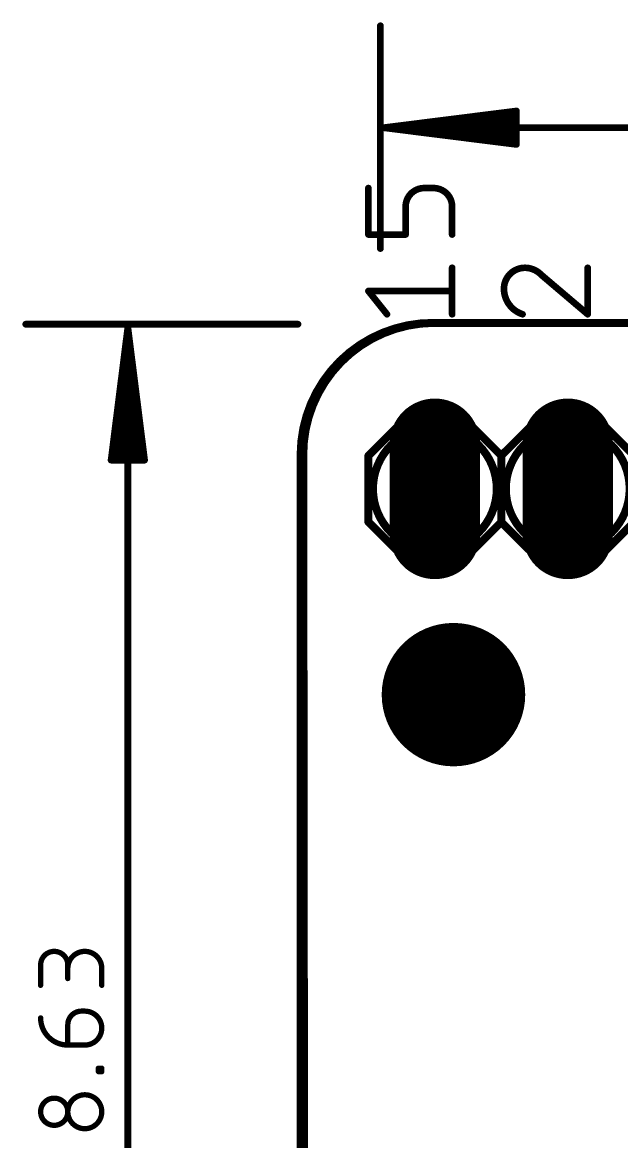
# Model space of a CAD drawing. Extents: x 6 to 264, y 30 to 75.
# Drawn here: x 5.58 to 17.03, y 49.74 to 71.15 of the extents above; entities that cross this region are included whole.
import ezdxf

# ---------------------------------------------------------------- set-up
doc = ezdxf.new("R2010")
doc.units = 0
for name, color, linetype in [('100', 3, 'CONTINUOUS'), ('101', 190, 'CONTINUOUS'), ('17', 110, 'CONTINUOUS'), ('20', 31, 'CONTINUOUS'), ('21', 253, 'CONTINUOUS'), ('29', 253, 'CONTINUOUS'), ('30', 253, 'CONTINUOUS'), ('44', 253, 'CONTINUOUS'), ('47', 253, 'CONTINUOUS'), ('48', 253, 'CONTINUOUS'), ('51', 253, 'CONTINUOUS')]:
    doc.layers.add(name, color=color, linetype=linetype)

# ---------------------------------------------------------------- blocks, each defined once
blk = doc.blocks.new('RECT')
blk.add_solid([(-0.5, -0.5), (0.5, -0.5), (-0.5, 0.5), (0.5, 0.5)])
blk = doc.blocks.new('LONGP100')
at = {"const_width": 1}
blk.add_lwpolyline([(-0.5, 0), (0.5, 0)], dxfattribs=at)
at = {"const_width": 0.5}
for points in [[(-0.5, 0.25, 1), (-0.5, -0.25)], [(0.5, -0.25, 1), (0.5, 0.25)]]:
    blk.add_lwpolyline(points, format="xyb", dxfattribs=at)

msp = doc.modelspace()

# ---------------------------------------------------------------- linework, layer by layer
at = {"layer": '100'}
for points, const_width in [([(13.4366, 65.405, 0.4142), (10.8966, 62.8904)], 0.1524), ([(13.4366, 65.4431, 1), (13.4366, 65.3669)], 0.0762), ([(13.4364, 65.3669, 1), (13.4368, 65.4431)], 0.0762), ([(13.462, 61.0471, 1), (13.462, 63.4129, 1), (13.462, 61.0471)], 0.1524), ([(16.002, 61.0471, 1), (16.002, 63.4129, 1), (16.002, 61.0471)], 0.1524), ([(10.9347, 62.8904, 1), (10.8585, 62.8904)], 0.0762), ([(10.8585, 62.8906, 1), (10.9347, 62.8902)], 0.0762)]:
    msp.add_lwpolyline(points, format="xyb", dxfattribs=dict(at, const_width=const_width))
at = {"layer": '100', "const_width": 0.1524}
for points in [[(13.4366, 65.405), (61.6966, 65.405)], [(10.8966, 40.64), (10.8966, 62.8904)]]:
    msp.add_lwpolyline(points, dxfattribs=at)
at = {"layer": '101'}
for points, const_width in [([(13.4366, 65.405, 0.4142), (10.8966, 62.8904)], 0.1524), ([(13.4366, 65.4431, 1), (13.4366, 65.3669)], 0.0762), ([(13.4364, 65.3669, 1), (13.4368, 65.4431)], 0.0762), ([(10.9347, 62.8904, 1), (10.8585, 62.8904)], 0.0762), ([(10.8585, 62.8906, 1), (10.9347, 62.8902)], 0.0762)]:
    msp.add_lwpolyline(points, format="xyb", dxfattribs=dict(at, const_width=const_width))
at = {"layer": '101', "const_width": 0.1524}
for points in [[(13.4366, 65.405), (61.6966, 65.405)], [(10.8966, 40.64), (10.8966, 62.8904)]]:
    msp.add_lwpolyline(points, dxfattribs=at)
at = {"layer": '20'}
for points, const_width in [([(13.4366, 65.405, 0.4142), (10.9474, 62.865)], 0.1524), ([(13.4366, 65.4431, 1), (13.4366, 65.3669)], 0.0762), ([(13.437, 65.3669, 1), (13.4362, 65.4431)], 0.0762), ([(10.9855, 62.865, 1), (10.9093, 62.865)], 0.0762), ([(10.9093, 62.8646, 1), (10.9855, 62.8654)], 0.0762)]:
    msp.add_lwpolyline(points, format="xyb", dxfattribs=dict(at, const_width=const_width))
at = {"layer": '20', "const_width": 0.1524}
for points in [[(181.3306, 65.405), (13.4366, 65.405)], [(10.9474, 62.865), (10.9728, 39.37)]]:
    msp.add_lwpolyline(points, dxfattribs=at)
at = {"layer": '20'}
for centre, radius in [((13.462, 62.23), 0.4953), ((16.002, 62.23), 0.4953), ((13.8176, 58.293), 1.27)]:
    msp.add_circle(centre, radius, dxfattribs=at)
at = {"layer": '21', "const_width": 0.1524}
for points in [[(12.827, 63.5), (12.192, 62.865)], [(12.827, 63.5), (14.097, 63.5)], [(14.097, 63.5), (14.732, 62.865)], [(14.732, 62.865), (15.367, 63.5)], [(15.367, 63.5), (16.637, 63.5)], [(16.637, 63.5), (17.272, 62.865)], [(12.192, 62.865), (12.192, 61.595)], [(14.732, 62.865), (14.732, 61.595)], [(12.192, 61.595), (12.827, 60.96)], [(14.732, 61.595), (14.097, 60.96)], [(15.367, 60.96), (14.732, 61.595)], [(17.272, 61.595), (16.637, 60.96)], [(14.097, 60.96), (12.827, 60.96)], [(16.637, 60.96), (15.367, 60.96)]]:
    msp.add_lwpolyline(points, dxfattribs=at)
at = {"layer": '21', "const_width": 0.0762}
for points in [[(12.827, 63.5381, 1), (12.827, 63.4619)], [(12.8539, 63.4731, 1), (12.8001, 63.5269)], [(14.1239, 63.5269, 1), (14.0701, 63.4731)], [(14.097, 63.4619, 1), (14.097, 63.5381)], [(15.367, 63.5381, 1), (15.367, 63.4619)], [(15.3939, 63.4731, 1), (15.3401, 63.5269)], [(16.6639, 63.5269, 1), (16.6101, 63.4731)], [(16.637, 63.4619, 1), (16.637, 63.5381)], [(12.2301, 62.865, 1), (12.1539, 62.865)], [(12.1651, 62.8919, 1), (12.2189, 62.8381)], [(14.7701, 62.865, 1), (14.6939, 62.865)], [(14.7051, 62.8919, 1), (14.7589, 62.8381)], [(14.7051, 62.8381, 1), (14.7589, 62.8919)], [(12.2189, 61.6219, 1), (12.1651, 61.5681)], [(14.7589, 61.6219, 1), (14.7051, 61.5681)], [(14.7589, 61.5681, 1), (14.7051, 61.6219)], [(12.1539, 61.595, 1), (12.2301, 61.595)], [(14.6939, 61.595, 1), (14.7701, 61.595)], [(12.827, 60.9981, 1), (12.827, 60.9219)], [(12.8001, 60.9331, 1), (12.8539, 60.9869)], [(14.0701, 60.9869, 1), (14.1239, 60.9331)], [(14.097, 60.9219, 1), (14.097, 60.9981)], [(15.367, 60.9981, 1), (15.367, 60.9219)], [(15.3401, 60.9331, 1), (15.3939, 60.9869)], [(16.6101, 60.9869, 1), (16.6639, 60.9331)], [(16.637, 60.9219, 1), (16.637, 60.9981)]]:
    msp.add_lwpolyline(points, format="xyb", dxfattribs=at)
at = {"layer": '29'}
for points, const_width in [([(13.462, 61.9316, 1), (13.462, 62.5285, 1), (13.462, 61.9316)], 0.5969), ([(16.002, 61.9316, 1), (16.002, 62.5285, 1), (16.002, 61.9316)], 0.5969), ([(13.8176, 57.6072, 1), (13.8176, 58.9788, 1), (13.8176, 57.6072)], 1.3716)]:
    msp.add_lwpolyline(points, format="xyb", dxfattribs=dict(at, const_width=const_width))
at = {"layer": '30'}
for points, const_width in [([(13.462, 61.9316, 1), (13.462, 62.5285, 1), (13.462, 61.9316)], 0.5969), ([(16.002, 61.9316, 1), (16.002, 62.5285, 1), (16.002, 61.9316)], 0.5969), ([(13.8176, 57.6072, 1), (13.8176, 58.9788, 1), (13.8176, 57.6072)], 1.3716)]:
    msp.add_lwpolyline(points, format="xyb", dxfattribs=dict(at, const_width=const_width))
at = {"layer": '44'}
for centre in [(13.462, 62.23), (16.002, 62.23)]:
    msp.add_circle(centre, 0.508, dxfattribs=at)
at = {"layer": '47'}
for points, const_width in [([(12.4206, 66.8274), (12.4206, 71.0888)], 0.13), ([(12.4856, 69.1388), (15.0206, 69.458)], 0.13), ([(12.4856, 69.1388), (15.0206, 69.3988)], 0.13), ([(15.0206, 69.458), (15.0206, 68.8196)], 0.13), ([(12.4856, 69.1388), (15.0206, 69.2688)], 0.13), ([(263.3838, 69.1388), (12.4856, 69.1388)], 0.13), ([(15.0206, 68.8196), (12.4856, 69.1388)], 0.13), ([(15.0206, 69.0088), (12.4856, 69.1388)], 0.13), ([(15.0206, 68.8788), (12.4856, 69.1388)], 0.13), ([(10.8458, 65.3796), (5.6446, 65.3796)], 0.13), ([(7.5946, 65.3146), (7.2754, 62.7796)], 0.13), ([(7.5946, 65.3146), (7.3346, 62.7796)], 0.13), ([(7.5946, 65.3146), (7.4646, 62.7796)], 0.13), ([(7.5946, 65.3146), (7.5946, 36.8188)], 0.13), ([(7.9138, 62.7796), (7.5946, 65.3146)], 0.13), ([(7.7246, 62.7796), (7.5946, 65.3146)], 0.13), ([(7.8546, 62.7796), (7.5946, 65.3146)], 0.13), ([(7.2754, 62.7796), (7.9138, 62.7796)], 0.13), ([(5.9279, 52.7321), (5.9279, 53.1215)], 0.1016), ([(6.4472, 53.1215), (6.4472, 52.8619)], 0.1016), ([(7.0963, 52.7321), (7.0963, 53.0566)], 0.1016), ([(6.7068, 52.2382), (6.7717, 52.2382)], 0.1016), ([(6.4472, 51.5891), (6.4472, 51.9785)], 0.1016), ([(6.7717, 51.5891), (6.4472, 51.5891)], 0.1016), ([(7.0314, 51.0811), (7.0314, 51.146)], 0.1016), ([(7.0314, 51.146), (7.0963, 51.146)], 0.1016), ([(7.0963, 51.146), (7.0963, 51.0811)], 0.1016), ([(7.0963, 51.0811), (7.0314, 51.0811)], 0.1016)]:
    msp.add_lwpolyline(points, dxfattribs=dict(at, const_width=const_width))
for points, const_width in [([(12.4531, 71.0888, 1), (12.3881, 71.0888)], 0.065), ([(15.0531, 69.458, 1), (14.9881, 69.458)], 0.065), ([(15.0247, 69.4258, 1), (15.0165, 69.4903)], 0.065), ([(15.0239, 69.3665, 1), (15.0173, 69.4311)], 0.065), ([(12.4856, 69.1713, 1), (12.4856, 69.1063)], 0.065), ([(12.4897, 69.171, 1), (12.4815, 69.1066)], 0.065), ([(12.4839, 69.1713, 1), (12.4873, 69.1063)], 0.065), ([(12.4873, 69.1713, 1), (12.4839, 69.1063)], 0.065), ([(12.4889, 69.1711, 1), (12.4823, 69.1065)], 0.065), ([(12.4823, 69.1711, 1), (12.4889, 69.1065)], 0.065), ([(12.4815, 69.171, 1), (12.4897, 69.1066)], 0.065), ([(15.0223, 69.2363, 1), (15.0189, 69.3013)], 0.065), ([(15.0189, 68.9763, 1), (15.0223, 69.0413)], 0.065), ([(14.9881, 68.8196, 1), (15.0531, 68.8196)], 0.065), ([(15.0165, 68.7873, 1), (15.0247, 68.8518)], 0.065), ([(15.0173, 68.8465, 1), (15.0239, 68.9111)], 0.065), ([(12.3881, 66.8274, 1), (12.4531, 66.8274)], 0.065), ([(5.6446, 65.4121, 1), (5.6446, 65.3471)], 0.065), ([(7.6271, 65.3146, 1), (7.5621, 65.3146)], 0.065), ([(7.6268, 65.3187, 1), (7.5624, 65.3105)], 0.065), ([(7.6271, 65.3129, 1), (7.5621, 65.3163)], 0.065), ([(7.6271, 65.3163, 1), (7.5621, 65.3129)], 0.065), ([(7.6269, 65.3179, 1), (7.5623, 65.3113)], 0.065), ([(7.6269, 65.3113, 1), (7.5623, 65.3179)], 0.065), ([(7.6268, 65.3105, 1), (7.5624, 65.3187)], 0.065), ([(10.8458, 65.3471, 1), (10.8458, 65.4121)], 0.065), ([(7.2431, 62.7837, 1), (7.3076, 62.7755)], 0.065), ([(7.2754, 62.8121, 1), (7.2754, 62.7471)], 0.065), ([(7.3023, 62.7829, 1), (7.3669, 62.7763)], 0.065), ([(7.4321, 62.7813, 1), (7.4971, 62.7779)], 0.065), ([(7.6921, 62.7779, 1), (7.7571, 62.7813)], 0.065), ([(7.8223, 62.7763, 1), (7.8869, 62.7829)], 0.065), ([(7.8816, 62.7755, 1), (7.9461, 62.7837)], 0.065), ([(7.9138, 62.7471, 1), (7.9138, 62.8121)], 0.065), ([(6.4472, 53.1215, 1), (5.9279, 53.1215)], 0.1016), ([(7.0963, 53.0566, 1), (6.4472, 53.0566)], 0.1016), ([(5.9533, 53.1215, 1), (5.9025, 53.1215)], 0.0508), ([(5.9025, 53.1215, 1), (5.9533, 53.1215)], 0.0508), ([(6.4726, 53.1215, 1), (6.4218, 53.1215)], 0.0508), ([(6.4218, 53.1215, 1), (6.4726, 53.1215)], 0.0508), ([(7.1217, 53.0566, 1), (7.0709, 53.0566)], 0.0508), ([(6.4218, 53.0566, 1), (6.4726, 53.0566)], 0.0508), ([(6.4218, 52.8619, 1), (6.4726, 52.8619)], 0.0508), ([(7.0709, 53.0566, 1), (7.1217, 53.0566)], 0.0508), ([(5.9025, 52.7321, 1), (5.9533, 52.7321)], 0.0508), ([(7.0709, 52.7321, 1), (7.1217, 52.7321)], 0.0508), ([(6.7068, 52.2382, 0.4142), (6.4472, 51.9785)], 0.1016), ([(6.7068, 52.2636, 1), (6.7068, 52.2128)], 0.0508), ([(6.7068, 52.2128, 1), (6.7068, 52.2636)], 0.0508), ([(6.7717, 51.5891, 1), (6.7717, 52.2382)], 0.1016), ([(6.7717, 52.2636, 1), (6.7717, 52.2128)], 0.0508), ([(6.7717, 52.2128, 1), (6.7717, 52.2636)], 0.0508), ([(5.9279, 52.1083, 0.4142), (6.4472, 51.5891)], 0.1016), ([(5.9533, 52.1083, 1), (5.9025, 52.1083)], 0.0508), ([(6.4726, 51.9785, 1), (6.4218, 51.9785)], 0.0508), ([(6.4218, 51.9785, 1), (6.4726, 51.9785)], 0.0508), ([(6.4472, 51.6145, 1), (6.4472, 51.5637)], 0.0508), ([(6.4218, 51.5891, 1), (6.4726, 51.5891)], 0.0508), ([(6.4472, 51.5637, 1), (6.4472, 51.6145)], 0.0508), ([(6.7717, 51.6145, 1), (6.7717, 51.5637)], 0.0508), ([(6.7717, 51.5637, 1), (6.7717, 51.6145)], 0.0508), ([(7.0568, 51.146, 1), (7.006, 51.146)], 0.0508), ([(7.0314, 51.1714, 1), (7.0314, 51.1206)], 0.0508), ([(7.1217, 51.146, 1), (7.0709, 51.146)], 0.0508), ([(7.0963, 51.1206, 1), (7.0963, 51.1714)], 0.0508), ([(7.0314, 51.1065, 1), (7.0314, 51.0557)], 0.0508), ([(7.006, 51.0811, 1), (7.0568, 51.0811)], 0.0508), ([(7.0709, 51.0811, 1), (7.1217, 51.0811)], 0.0508), ([(7.0963, 51.0557, 1), (7.0963, 51.1065)], 0.0508), ([(6.1875, 50.5731, 1), (6.1875, 50.0538)], 0.1016), ([(6.1875, 50.0538, 1), (6.1875, 50.5731)], 0.1016), ([(6.1875, 50.5985, 1), (6.1875, 50.5477)], 0.0508), ([(6.1875, 50.5477, 1), (6.1875, 50.5985)], 0.0508), ([(6.7717, 50.638, 1), (6.7717, 49.9889)], 0.1016), ([(6.7717, 49.9889, 1), (6.7717, 50.638)], 0.1016), ([(6.7717, 50.6634, 1), (6.7717, 50.6126)], 0.0508), ([(6.7717, 50.6126, 1), (6.7717, 50.6634)], 0.0508), ([(6.1875, 50.0792, 1), (6.1875, 50.0284)], 0.0508), ([(6.1875, 50.0284, 1), (6.1875, 50.0792)], 0.0508), ([(6.7717, 50.0143, 1), (6.7717, 49.9635)], 0.0508), ([(6.7717, 49.9635, 1), (6.7717, 50.0143)], 0.0508)]:
    msp.add_lwpolyline(points, format="xyb", dxfattribs=dict(at, const_width=const_width))
at = {"layer": '48'}
for points, const_width in [([(12.2238, 67.9841, 1), (12.1602, 67.9841)], 0.0635), ([(13.2588, 67.9841, 0.4142), (12.9032, 67.6285)], 0.127), ([(13.2588, 68.0159, 1), (13.2588, 67.9524)], 0.0635), ([(13.2588, 67.9524, 1), (13.2588, 68.0159)], 0.0635), ([(13.4366, 68.0159, 1), (13.4366, 67.9524)], 0.0635), ([(13.7922, 67.6285, 0.4142), (13.4366, 67.9841)], 0.127), ([(13.4366, 67.9524, 1), (13.4366, 68.0159)], 0.0635), ([(12.935, 67.6285, 1), (12.8714, 67.6285)], 0.0635), ([(13.824, 67.6285, 1), (13.7605, 67.6285)], 0.0635), ([(12.8714, 67.6285, 1), (12.935, 67.6285)], 0.0635), ([(13.7605, 67.6285, 1), (13.824, 67.6285)], 0.0635), ([(12.1602, 67.0951, 1), (12.2238, 67.0951)], 0.0635), ([(12.192, 67.1269, 1), (12.192, 67.0634)], 0.0635), ([(12.8714, 67.0951, 1), (12.935, 67.0951)], 0.0635), ([(12.9032, 67.0634, 1), (12.9032, 67.1269)], 0.0635), ([(13.7605, 67.0951, 1), (13.824, 67.0951)], 0.0635), ([(13.824, 66.4591, 1), (13.7605, 66.4591)], 0.0635), ([(15.1829, 66.4591, 0.4142), (14.7828, 66.059)], 0.127), ([(15.494, 66.3257, 0.2053), (15.1829, 66.4591)], 0.127), ([(15.1829, 66.4908, 1), (15.1828, 66.4274)], 0.0635), ([(15.1829, 66.4274, 1), (15.1829, 66.4909)], 0.0635), ([(15.5146, 66.3499, 1), (15.4734, 66.3016)], 0.0635), ([(15.471, 66.3039, 1), (15.517, 66.3476)], 0.0635), ([(16.4147, 66.4591, 1), (16.3513, 66.4591)], 0.0635), ([(12.192, 66.0464, 1), (12.192, 65.9828)], 0.0635), ([(12.2168, 66.0344, 1), (12.1672, 65.9948)], 0.0635), ([(13.7922, 65.9828, 1), (13.7922, 66.0464)], 0.0635), ([(14.8146, 66.059, 1), (14.751, 66.0591)], 0.0635), ([(14.751, 66.059, 1), (14.8146, 66.059)], 0.0635), ([(14.7828, 66.059, 0.3252), (15.1384, 65.5701)], 0.127), ([(12.5228, 65.5503, 1), (12.5724, 65.5899)], 0.0635), ([(13.7605, 65.5701, 1), (13.824, 65.5701)], 0.0635), ([(15.1286, 65.5399, 1), (15.1482, 65.6003)], 0.0635), ([(16.3513, 65.5701, 1), (16.4147, 65.5701)], 0.0635), ([(16.3624, 65.5459, 1), (16.4036, 65.5943)], 0.0635)]:
    msp.add_lwpolyline(points, format="xyb", dxfattribs=dict(at, const_width=const_width))
at = {"layer": '48', "const_width": 0.127}
for points in [[(12.192, 67.0951), (12.192, 67.9841)], [(13.4366, 67.9841), (13.2588, 67.9841)], [(12.9032, 67.6285), (12.9032, 67.0951)], [(13.7922, 67.0951), (13.7922, 67.6285)], [(12.9032, 67.0951), (12.192, 67.0951)], [(13.7922, 65.5701), (13.7922, 66.4591)], [(15.494, 66.3257), (16.383, 65.5701)], [(16.383, 65.5701), (16.383, 66.4591)], [(12.5476, 65.5701), (12.192, 66.0146)], [(12.192, 66.0146), (13.7922, 66.0146)]]:
    msp.add_lwpolyline(points, dxfattribs=at)

# ---------------------------------------------------------------- block references
at = {"layer": '17', "xscale": 1.524, "yscale": 1.524, "rotation": 90}
for p in [(13.462, 62.23), (13.462, 62.23), (16.002, 62.23), (16.002, 62.23)]:
    msp.add_blockref('LONGP100', p, dxfattribs=at)
at = {"layer": '29', "xscale": 1.7272, "yscale": 1.7272, "rotation": 90}
for p in [(13.462, 62.23), (16.002, 62.23)]:
    msp.add_blockref('LONGP100', p, dxfattribs=at)
at = {"layer": '30', "xscale": 1.7272, "yscale": 1.7272, "rotation": 90}
for p in [(13.462, 62.23), (16.002, 62.23)]:
    msp.add_blockref('LONGP100', p, dxfattribs=at)
at = {"layer": '51', "xscale": 0.508, "yscale": 0.508}
for p in [(13.462, 62.23), (16.002, 62.23)]:
    msp.add_blockref('RECT', p, dxfattribs=at)

doc.saveas('drawing.dxf')
